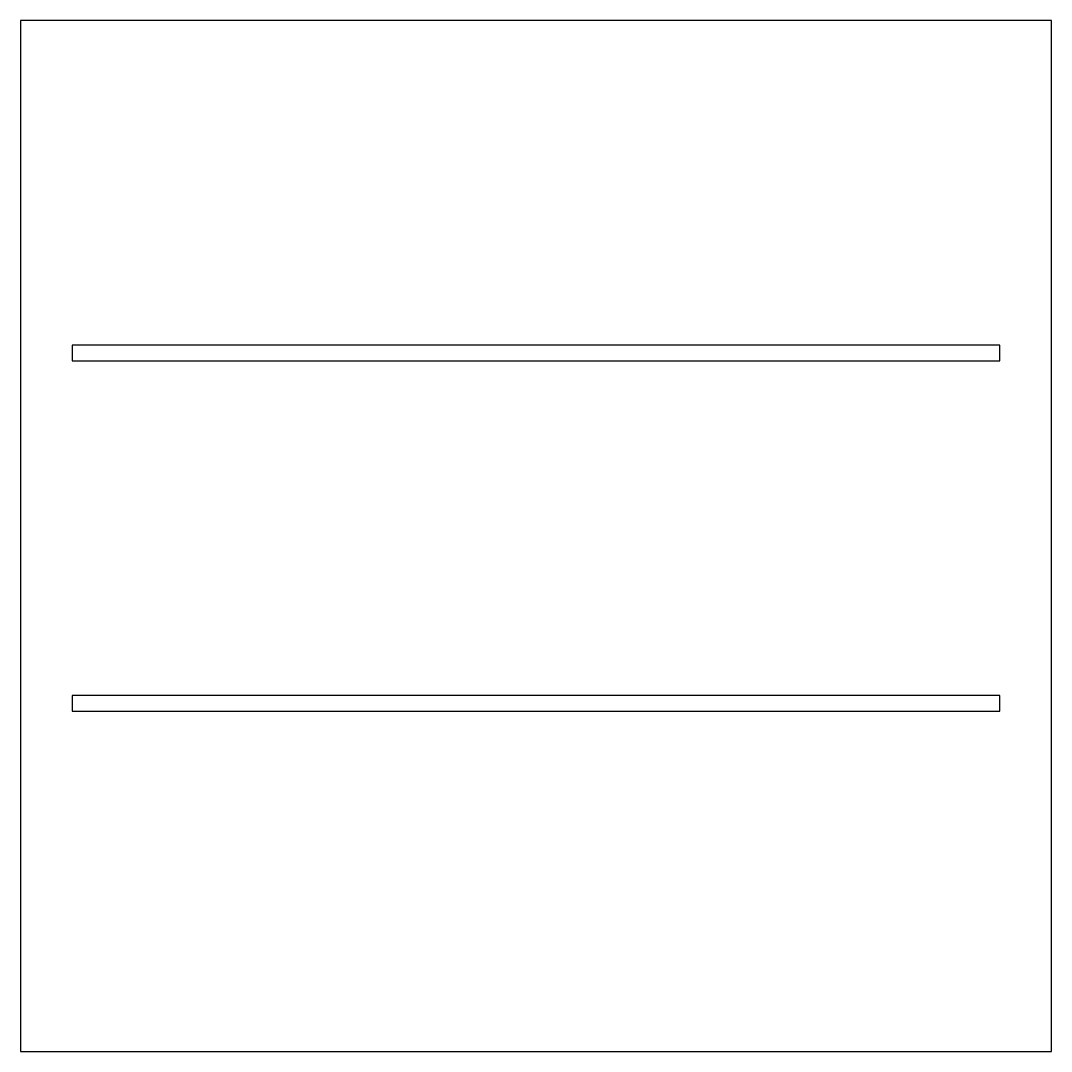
# Model space of a CAD drawing. Extents: x 0 to 3.3, y 0 to 3.3.
import ezdxf

# ---------------------------------------------------------------- set-up
doc = ezdxf.new("R2010")
doc.units = 0

msp = doc.modelspace()

# ---------------------------------------------------------------- linework, layer by layer
at = {"layer": 'beams'}
for points in [[(0.165, 2.211), (3.135, 2.211), (3.135, 2.261), (0.165, 2.261), (0.165, 2.211)], [(0.165, 1.089), (3.135, 1.089), (3.135, 1.139), (0.165, 1.139), (0.165, 1.089)]]:
    msp.add_lwpolyline(points, close=True, dxfattribs=at)
at = {"layer": 'frames'}
msp.add_lwpolyline([(0, 0), (3.3, 0), (3.3, 3.3), (0, 3.3), (0, 0)], close=True, dxfattribs=at)

doc.saveas('drawing.dxf')
